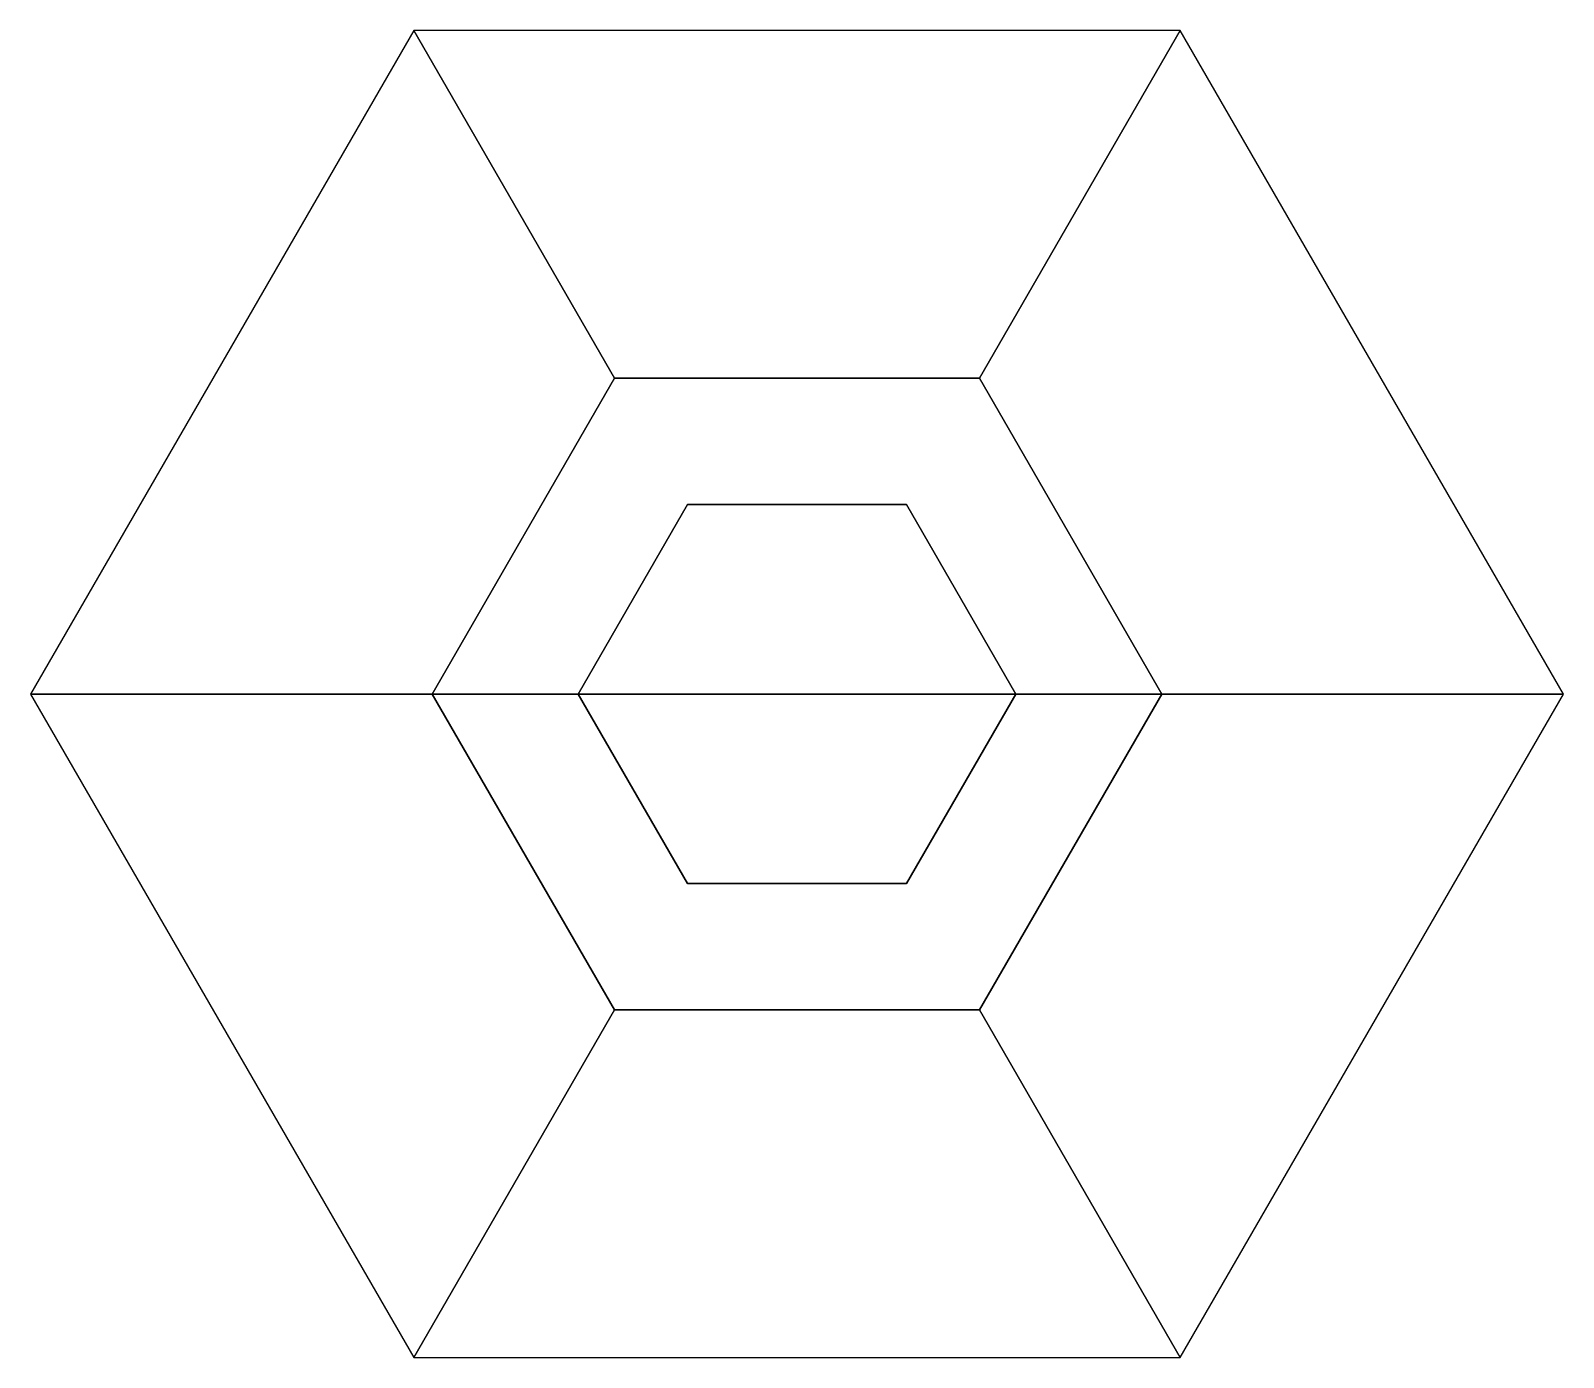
# Model space of a CAD drawing. Extents: x -0.21 to 0.21, y -0.182 to 0.182.
import ezdxf

# ---------------------------------------------------------------- set-up
doc = ezdxf.new("R2010")
doc.units = 0
doc.layers.add('GUN_MOUNT', color=3, linetype='CONTINUOUS')

msp = doc.modelspace()

# ---------------------------------------------------------------- linework, layer by layer
at = {"layer": 'GUN_MOUNT'}
for points in [[(-0.105, 0.18187), (-0.21, 0), (-0.1, 0, 0.62), (-0.05, 0.0866, 0.62)], [(0.105, 0.18187), (-0.105, 0.18187), (-0.05, 0.0866, 0.62), (0.05, 0.0866, 0.62)], [(0.21, 0), (0.105, 0.18187), (0.05, 0.0866, 0.62), (0.1, 0, 0.62)], [(0.05, 0.0866, 0.91), (-0.05, 0.0866, 0.91), (-0.1, 0, 0.91), (0.1, 0, 0.91)], [(-0.05, 0.0866, 0.62), (-0.1, 0, 0.62), (-0.1, 0, 0.91), (-0.05, 0.0866, 0.91)], [(0.05, 0.0866, 0.62), (-0.05, 0.0866, 0.62), (-0.05, 0.0866, 0.91), (0.05, 0.0866, 0.91)], [(0.1, 0, 0.62), (0.05, 0.0866, 0.62), (0.05, 0.0866, 0.91), (0.1, 0, 0.91)], [(-0.03, 0.05196, 0.91), (-0.06, 0, 0.91), (-0.06, 0, 1.1), (-0.03, 0.05196, 1.1)], [(0.03, 0.05196, 0.91), (-0.03, 0.05196, 0.91), (-0.03, 0.05196, 1.1), (0.03, 0.05196, 1.1)], [(0.06, 0, 0.91), (0.03, 0.05196, 0.91), (0.03, 0.05196, 1.1), (0.06, 0, 1.1)], [(-0.21, 0), (-0.105, -0.18187), (-0.05, -0.0866, 0.62), (-0.1, 0, 0.62)], [(0.1, 0, 0.91), (-0.1, 0, 0.91), (-0.05, -0.0866, 0.91), (0.05, -0.0866, 0.91)], [(-0.1, 0, 0.62), (-0.05, -0.0866, 0.62), (-0.05, -0.0866, 0.91), (-0.1, 0, 0.91)], [(-0.06, 0, 0.91), (-0.03, -0.05196, 0.91), (-0.03, -0.05196, 1.1), (-0.06, 0, 1.1)], [(0.03, -0.05196, 0.91), (0.06, 0, 0.91), (0.06, 0, 1.1), (0.03, -0.05196, 1.1)], [(0.105, -0.18187), (0.21, 0), (0.1, 0, 0.62), (0.05, -0.0866, 0.62)], [(0.05, -0.0866, 0.62), (0.1, 0, 0.62), (0.1, 0, 0.91), (0.05, -0.0866, 0.91)], [(-0.03, -0.05196, 0.91), (0.03, -0.05196, 0.91), (0.03, -0.05196, 1.1), (-0.03, -0.05196, 1.1)], [(-0.105, -0.18187), (0.105, -0.18187), (0.05, -0.0866, 0.62), (-0.05, -0.0866, 0.62)], [(-0.05, -0.0866, 0.62), (0.05, -0.0866, 0.62), (0.05, -0.0866, 0.91), (-0.05, -0.0866, 0.91)]]:
    msp.add_3dface(points, dxfattribs=at)

doc.saveas('drawing.dxf')
